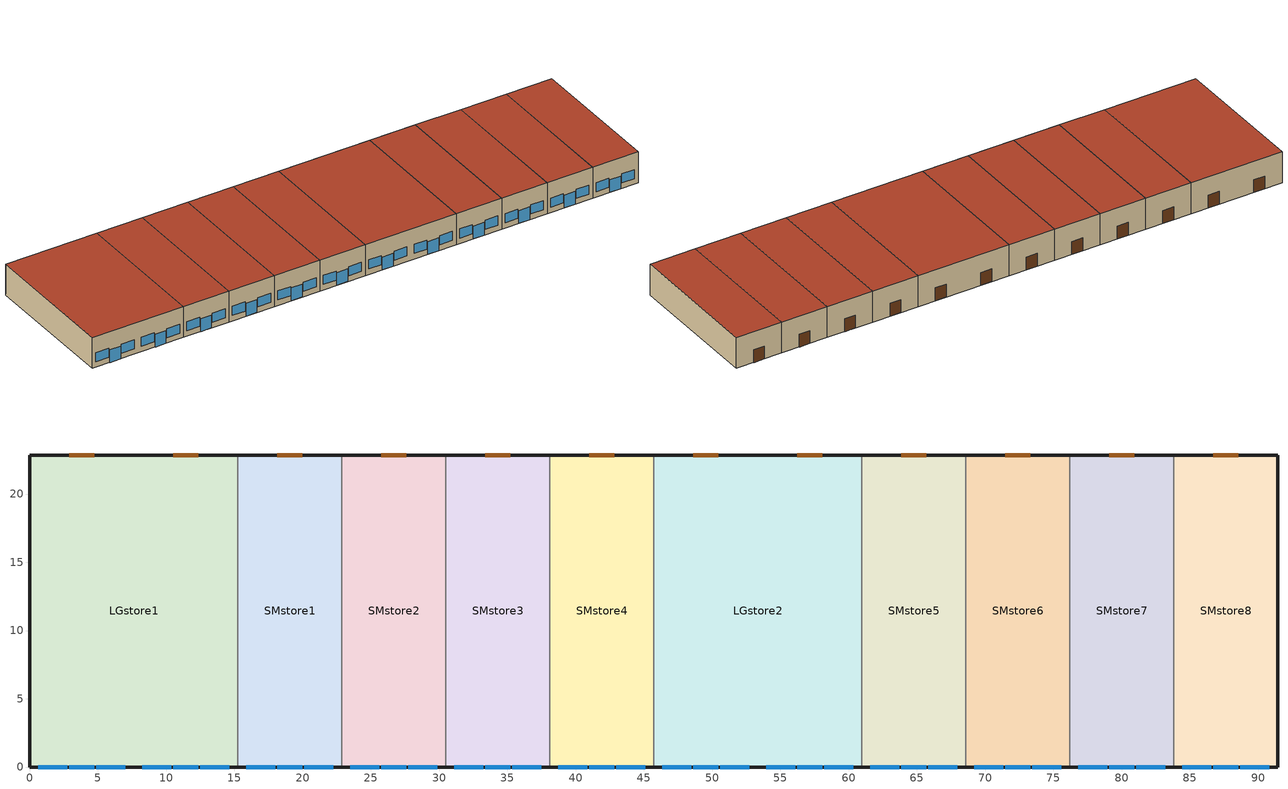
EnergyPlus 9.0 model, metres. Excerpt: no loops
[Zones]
LGstore1
 floor ground (LGstore1_Floor_Ffactor): 0,22.86 15.24,22.86 15.24,0 0,0 z0
 wall outside (nonres_ext_wall): 15.24,22.86 0,22.86 0,0 15.24,0 z0:5.18
 wall to SMstore1 (int_wall): 15.24,0 15.24,22.86 z0:5.18
 window (NonresWindow_U_0.36_SHGC_0.36): 0.61,0 2.74,0 / 4.88,0 7.01,0 / 8.23,0 10.36,0 / 12.5,0 14.63,0 z0.91:2.43; 2.9,0 4.73,0 / 10.52,0 12.35,0 z0:2.13
 door (Swinging Door_con): 4.73,22.86 2.9,22.86 / 12.35,22.86 10.52,22.86 z0:2.13
 roof outside (nonres_roof): 15.24,22.86 0,22.86 0,0 15.24,0 z5.18
SMstore1
 floor ground (SMstore1_Floor_Ffactor): 15.24,22.86 22.86,22.86 22.86,0 15.24,0 z0
 wall outside (nonres_ext_wall): 15.24,0 22.86,0 / 22.86,22.86 15.24,22.86 z0:5.18
 wall to SMstore2 (int_wall): 22.86,0 22.86,22.86 z0:5.18
 window (NonresWindow_U_0.36_SHGC_0.36): 15.85,0 17.98,0 / 20.12,0 22.25,0 z0.91:2.43; 18.14,0 19.97,0 z0:2.13
 door (Swinging Door_con): 19.97,22.86 18.14,22.86 z0:2.13
 roof outside (nonres_roof): 22.86,22.86 15.24,22.86 15.24,0 22.86,0 z5.18
SMstore2
 floor ground (SMstore2_Floor_Ffactor): 22.86,22.86 30.48,22.86 30.48,0 22.86,0 z0
 wall outside (nonres_ext_wall): 22.86,0 30.48,0 / 30.48,22.86 22.86,22.86 z0:5.18
 wall to SMstore3 (int_wall): 30.48,0 30.48,22.86 z0:5.18
 window (NonresWindow_U_0.36_SHGC_0.36): 23.47,0 25.6,0 / 27.74,0 29.87,0 z0.91:2.43; 25.76,0 27.58,0 z0:2.13
 door (Swinging Door_con): 27.58,22.86 25.76,22.86 z0:2.13
 roof outside (nonres_roof): 30.48,22.86 22.86,22.86 22.86,0 30.48,0 z5.18
SMstore3
 floor ground (SMstore3_Floor_Ffactor): 30.48,22.86 38.1,22.86 38.1,0 30.48,0 z0
 wall outside (nonres_ext_wall): 30.48,0 38.1,0 / 38.1,22.86 30.48,22.86 z0:5.18
 wall to SMstore4 (int_wall): 38.1,0 38.1,22.86 z0:5.18
 window (NonresWindow_U_0.36_SHGC_0.36): 31.09,0 33.22,0 / 35.36,0 37.49,0 z0.91:2.43; 33.38,0 35.2,0 z0:2.13
 door (Swinging Door_con): 35.2,22.86 33.38,22.86 z0:2.13
 roof outside (nonres_roof): 38.1,22.86 30.48,22.86 30.48,0 38.1,0 z5.18
SMstore4
 floor ground (SMstore4_Floor_Ffactor): 38.1,22.86 45.72,22.86 45.72,0 38.1,0 z0
 wall outside (nonres_ext_wall): 38.1,0 45.72,0 / 45.72,22.86 38.1,22.86 z0:5.18
 wall to LGstore2 (int_wall): 45.72,0 45.72,22.86 z0:5.18
 window (NonresWindow_U_0.36_SHGC_0.36): 38.71,0 40.84,0 / 42.98,0 45.11,0 z0.91:2.43; 41,0 42.82,0 z0:2.13
 door (Swinging Door_con): 42.82,22.86 41,22.86 z0:2.13
 roof outside (nonres_roof): 45.72,22.86 38.1,22.86 38.1,0 45.72,0 z5.18
LGstore2
 floor ground (LGstore2_Floor_Ffactor): 45.72,22.86 60.96,22.86 60.96,0 45.72,0 z0
 wall outside (nonres_ext_wall): 60.96,22.86 45.72,22.86 / 45.72,0 60.96,0 z0:5.18
 wall to SMstore5 (int_wall): 60.96,0 60.96,22.86 z0:5.18
 window (NonresWindow_U_0.36_SHGC_0.36): 46.33,0 48.46,0 / 50.6,0 52.73,0 / 53.95,0 56.08,0 / 58.22,0 60.35,0 z0.91:2.43; 48.62,0 50.44,0 / 56.24,0 58.06,0 z0:2.13
 door (Swinging Door_con): 50.44,22.86 48.62,22.86 / 58.06,22.86 56.24,22.86 z0:2.13
 roof outside (nonres_roof): 60.96,22.86 45.72,22.86 45.72,0 60.96,0 z5.18
SMstore5
 floor ground (SMstore5_Floor_Ffactor): 60.96,22.86 68.58,22.86 68.58,0 60.96,0 z0
 wall outside (nonres_ext_wall): 60.96,0 68.58,0 / 68.58,22.86 60.96,22.86 z0:5.18
 wall to SMstore6 (int_wall): 68.58,0 68.58,22.86 z0:5.18
 window (NonresWindow_U_0.36_SHGC_0.36): 61.57,0 63.7,0 / 65.84,0 67.97,0 z0.91:2.43; 63.86,0 65.68,0 z0:2.13
 door (Swinging Door_con): 65.68,22.86 63.86,22.86 z0:2.13
 roof outside (nonres_roof): 68.58,22.86 60.96,22.86 60.96,0 68.58,0 z5.18
SMstore6
 floor ground (SMstore6_Floor_Ffactor): 68.58,22.86 76.2,22.86 76.2,0 68.58,0 z0
 wall outside (nonres_ext_wall): 68.58,0 76.2,0 / 76.2,22.86 68.58,22.86 z0:5.18
 wall to SMstore7 (int_wall): 76.2,0 76.2,22.86 z0:5.18
 window (NonresWindow_U_0.36_SHGC_0.36): 69.19,0 71.32,0 / 73.46,0 75.59,0 z0.91:2.43; 71.48,0 73.3,0 z0:2.13
 door (Swinging Door_con): 73.3,22.86 71.48,22.86 z0:2.13
 roof outside (nonres_roof): 76.2,22.86 68.58,22.86 68.58,0 76.2,0 z5.18
SMstore7
 floor ground (SMstore7_Floor_Ffactor): 76.2,22.86 83.82,22.86 83.82,0 76.2,0 z0
 wall outside (nonres_ext_wall): 76.2,0 83.82,0 / 83.82,22.86 76.2,22.86 z0:5.18
 wall to SMstore8 (int_wall): 83.82,0 83.82,22.86 z0:5.18
 window (NonresWindow_U_0.36_SHGC_0.36): 76.81,0 78.94,0 / 81.08,0 83.21,0 z0.91:2.43; 79.1,0 80.92,0 z0:2.13
 door (Swinging Door_con): 80.92,22.86 79.1,22.86 z0:2.13
 roof outside (nonres_roof): 83.82,22.86 76.2,22.86 76.2,0 83.82,0 z5.18
SMstore8
 floor ground (SMstore8_Floor_Ffactor): 83.82,22.86 91.44,22.86 91.44,0 83.82,0 z0
 wall outside (nonres_ext_wall): 83.82,0 91.44,0 91.44,22.86 83.82,22.86 z0:5.18
 window (NonresWindow_U_0.36_SHGC_0.36): 84.43,0 86.56,0 / 88.7,0 90.83,0 z0.91:2.43; 86.72,0 88.54,0 z0:2.13
 door (Swinging Door_con): 88.54,22.86 86.72,22.86 z0:2.13
 roof outside (nonres_roof): 91.44,22.86 83.82,22.86 83.82,0 91.44,0 z5.18
[Building]
RetailStripmall: North Axis {deg}=0; Terrain=City; Loads Convergence Tolerance Value=0.04; Temperature Convergence Tolerance Value {deltaC}=0.2; Solar Distribution=FullInteriorAndExterior; Maximum Number of Warmup Days=25; Minimum Number of Warmup Days=6
[Site:Location]
Site:Location=New.York-John.F.Kennedy.Intl.AP_NY_USA WMO=744860; Latitude {N+ S-}=40.66; Longitude {W- E+}=-73.8; Time Zone Relative to GMT {GMT+/-}=-5; Elevation {m}=7
[SizingPeriod:DesignDay] Day of Month=21; Dry-Bulb Temperature Range Modifier Type=DefaultMultipliers; Humidity Condition Type=Wetbulb; Barometric Pressure {Pa}=101241; Rain {Yes/No}=No; Snow on ground {Yes/No}=No; Daylight Savings Time Indicator=No
Name | Month | Day Type | Maximum Dry-Bulb Temperature {C} | Daily Dry-Bulb Temperature Range {C} | Wetbulb at Maximum Dry-Bulb {C} | Wind Speed {m/s} design conditions vs. traditional 6.71 m/s (15 mph) | Wind Direction {Degrees; N=0, S=180} | Solar Model Indicator | Clearness {0.0 to 1.1} | Wind Speed {m/s} design conditions vs. traditional 3.35 m/s (7mph) | ASHRAE Clear Sky Optical Depth for Beam Irradiance (taub) | ASHRAE Clear Sky Optical Depth for Diffuse Irradiance (taud)
New.York-John.F.Kennedy.Intl.AP_NY_USA Ann Htg 99.6% Condns DB | 1 | WinterDesignDay | -10.7 | 0 | -10.7 | 7.5 | 320 | ASHRAEClearSky | 0
New.York-John.F.Kennedy.Intl.AP_NY_USA Ann Clg .4% Condns DB=>MWB | 7 | SummerDesignDay | 32.1 | 7.4 | 23.1 |  | 230 | ASHRAETau |  | 5.6 | 0.541 | 1.8
[Site:WaterMainsTemperature]
Calculation Method=Correlation; Annual average outdoor air temperature {C}=12.4667; Maximum difference in monthly average outdoor air temperatures {C}=25.2
[Site:GroundTemperature:FCfactorMethod]
January Ground Temperature {C}=14; February Ground Temperature {C}=7.3; March Ground Temperature {C}=3.3; April Ground Temperature {C}=1.2; May Ground Temperature {C}=-0.2; June Ground Temperature {C}=5.6; July Ground Temperature {C}=10.9; August Ground Temperature {C}=16.1; September Ground Temperature {C}=21.7; October Ground Temperature {C}=25; November Ground Temperature {C}=24.8; December Ground Temperature {C}=19.9
[Material:NoMass]
Opaque Door panel_con: MediumRough, 0.475964, 0.9, 0.7, 0.7
Nonres_Roof_Insulation: MediumSmooth, 5.30668, 0.9, 0.7, 0.7
Nonres_Exterior_Wall_Insulation: MediumSmooth, 2.368, 0.9, 0.7, 0.7
[Construction]
Swinging Door_con: Opaque Door panel_con
InteriorFurnishings: Std Wood 6inch
int_wall: G01 13mm gypsum board, G01 13mm gypsum board
nonres_roof: F13 Built-up roofing, Nonres_Roof_Insulation, F08 Metal surface
nonres_ext_wall: F07 25mm stucco, G01 16mm gypsum board, Nonres_Exterior_Wall_Insulation, G01 16mm gypsum board
NonresWindow_U_0.36_SHGC_0.36: Nonres Window Glazing Layer
[Material]
Name | Roughness | Thickness {m} | Conductivity {W/m-K} | Density {kg/m3} | Specific Heat {J/kg-K} | Thermal Absorptance | Solar Absorptance | Visible Absorptance | Absorptance:Thermal | Absorptance:Solar | Absorptance:Visible
Std Wood 6inch | MediumSmooth | 0.15 | 0.12 | 540 | 1210 | 0.9 | 0.7 | 0.7
F07 25mm stucco | Smooth | 0.0254 | 0.72 | 1856 | 840 | 0.9 | 0.7 | 0.7
F08 Metal surface | Smooth | 0.0008 | 45.28 | 7824 | 500
F13 Built-up roofing | Rough | 0.0095 | 0.16 | 1120 | 1460 |  |  |  | 0.9 | 0.77
G01 13mm gypsum board | Smooth | 0.0127 | 0.16 | 800 | 1090 |  |  |  | 0.9 | 0.7 | 0.5
G01 16mm gypsum board | MediumSmooth | 0.0159 | 0.16 | 800 | 1090
[WindowMaterial:SimpleGlazingSystem]
Nonres Window Glazing Layer: U-Factor {W/m2-K}=2.04417; Solar Heat Gain Coefficient=0.36; Visible Transmittance=0.396
[Construction:FfactorGroundFloor] F-Factor=0.90012
Name | Area | PerimeterExposed
LGstore1_Floor_Ffactor | 348.3864 | 53.34
SMstore1_Floor_Ffactor; SMstore2_Floor_Ffactor; SMstore3_Floor_Ffactor; SMstore4_Floor_Ffactor; SMstore5_Floor_Ffactor; SMstore6_Floor_Ffactor; SMstore7_Floor_Ffactor | 174.193 | 15.24
LGstore2_Floor_Ffactor | 348.386 | 30.48
SMstore8_Floor_Ffactor | 174.193 | 38.1
[Zone] Type=1; Multiplier=1; Ceiling Height {m}=-9999; Floor Area {m2}=autocalculate; Part of Total Floor Area=Yes
Name | Volume {m3}
LGstore1; LGstore2 | 1805.2
SMstore1; SMstore2; SMstore3; SMstore4; SMstore5; SMstore6; SMstore7; SMstore8 | 902.6
[InternalMass] Construction=InteriorFurnishings
Name | Zone | Surface Area {m2}
LGstore1_InternalMass_1 | LGstore1 | 696.7728
SMstore1_InternalMass_1 | SMstore1 | 348.3864
SMstore2_InternalMass_1 | SMstore2 | 348.3864
SMstore3_InternalMass_1 | SMstore3 | 348.3864
SMstore4_InternalMass_1 | SMstore4 | 348.3864
LGstore2_InternalMass_1 | LGstore2 | 696.7728
SMstore5_InternalMass_1 | SMstore5 | 348.3864
SMstore6_InternalMass_1 | SMstore6 | 348.3864
SMstore7_InternalMass_1 | SMstore7 | 348.3864
SMstore8_InternalMass_1 | SMstore8 | 348.3864
[ZoneInfiltration:DesignFlowRate] Temperature Term Coefficient=0; Velocity Squared Term Coefficient=0
Name | Zone or ZoneList | Schedule | Design Flow Rate Calculation Method | Flow per Exterior Surface Area {m3/s-m2} | Constant Term Coefficient | Velocity Term Coefficient | Design Flow Rate {m3/s}
LGstore1_Infiltration | LGstore1 | Type1_Infil_SCH | Flow/ExteriorArea | 0.000251651 | 0 | 0.224
LGstore1_Door_Infiltration | LGstore1 | INFIL_Door_Opening_SCH | Flow/Zone |  | 1 | 0 | 0.241165
SMstore1_Infiltration | SMstore1 | Type1_Infil_SCH | Flow/ExteriorArea | 0.000177459 | 0 | 0.224
SMstore1_Door_Infiltration | SMstore1 | INFIL_Door_Opening_SCH | Flow/Zone |  | 1 | 0 | 0.134505
SMstore2_Infiltration | SMstore2 | Type2_Infil_SCH | Flow/ExteriorArea | 0.000177459 | 0 | 0.224
SMstore2_Door_Infiltration | SMstore2 | INFIL_Door_Opening_SCH | Flow/Zone |  | 1 | 0 | 0.134505
SMstore3_Infiltration | SMstore3 | Type2_Infil_SCH | Flow/ExteriorArea | 0.000177459 | 0 | 0.224
SMstore3_Door_Infiltration | SMstore3 | INFIL_Door_Opening_SCH | Flow/Zone |  | 1 | 0 | 0.134505
SMstore4_Infiltration | SMstore4 | Type2_Infil_SCH | Flow/ExteriorArea | 0.000177459 | 0 | 0.224
SMstore4_Door_Infiltration | SMstore4 | INFIL_Door_Opening_SCH | Flow/Zone |  | 1 | 0 | 0.134505
LGstore2_Infiltration | LGstore2 | Type3_Infil_SCH | Flow/ExteriorArea | 0.000177459 | 0 | 0.224
LGstore2_Door_Infiltration | LGstore2 | INFIL_Door_Opening_SCH | Flow/Zone |  | 1 | 0 | 0.241165
SMstore5_Infiltration | SMstore5 | Type3_Infil_SCH | Flow/ExteriorArea | 0.000177459 | 0 | 0.224
SMstore5_Door_Infiltration | SMstore5 | INFIL_Door_Opening_SCH | Flow/Zone |  | 1 | 0 | 0.134505
SMstore6_Infiltration | SMstore6 | Type3_Infil_SCH | Flow/ExteriorArea | 0.000177459 | 0 | 0.224
SMstore6_Door_Infiltration | SMstore6 | INFIL_Door_Opening_SCH | Flow/Zone |  | 1 | 0 | 0.134505
SMstore7_Infiltration | SMstore7 | Type3_Infil_SCH | Flow/ExteriorArea | 0.000177459 | 0 | 0.224
SMstore7_Door_Infiltration | SMstore7 | INFIL_Door_Opening_SCH | Flow/Zone |  | 1 | 0 | 0.134505
SMstore8_Infiltration | SMstore8 | Type3_Infil_SCH | Flow/ExteriorArea | 0.000302232 | 0 | 0.224
SMstore8_Door_Infiltration | SMstore8 | INFIL_Door_Opening_SCH | Flow/Zone |  | 1 | 0 | 0.134505
[People] Number of People Calculation Method=People; Fraction Radiant=0.3; Sensible Heat Fraction=AUTOCALCULATE; Activity Level Schedule=ACTIVITY_SCH; Enable ASHRAE 55 Comfort Warnings=No; Mean Radiant Temperature Calculation Type=ZoneAveraged; Work Efficiency Schedule=WORK_EFF_SCH; Clothing Insulation Calculation Method=ClothingInsulationSchedule; Clothing Insulation Schedule=CLOTHING_SCH; Air Velocity Schedule=AIR_VELO_SCH; Thermal Comfort Model 1 Type=FANGER
Name | Zone or ZoneList | Number of People Schedule | Number of People
LGstore1 | LGstore1 | Type1_OCC_SCH | 29.9961
SMstore1 | SMstore1 | Type1_OCC_SCH | 14.998
SMstore2 | SMstore2 | Type2_OCC_SCH | 14.998
SMstore3 | SMstore3 | Type2_OCC_SCH | 14.998
SMstore4 | SMstore4 | Type2_OCC_SCH | 14.998
LGstore2 | LGstore2 | Type3_OCC_SCH | 29.9961
SMstore5 | SMstore5 | Type3_OCC_SCH | 14.998
SMstore6 | SMstore6 | Type3_OCC_SCH | 14.998
SMstore7 | SMstore7 | Type3_OCC_SCH | 14.998
SMstore8 | SMstore8 | Type3_OCC_SCH | 14.998
[Lights] Design Level Calculation Method=Watts/Area; Return Air Fraction=0; Fraction Radiant=0.7; Fraction Visible=0.2; Fraction Replaceable=1; Return Air Fraction Calculated from Plenum Temperature=No
Name | Zone or ZoneList | Schedule | Watts per Zone Floor Area {W/m2}
LGstore1_Lights | LGstore1 | Type1_LIGHT_SCH | 9.58419
LGstore1_Lights_allowance | LGstore1 | Type1_LIGHT_SCH | 5.69411
SMstore1_Lights | SMstore1 | Type1_LIGHT_SCH | 9.58419
SMstore1_Lights_allowance | SMstore1 | Type1_LIGHT_SCH | 8.56807
SMstore2_Lights | SMstore2 | Type2_LIGHT_SCH | 9.58419
SMstore2_Lights_allowance | SMstore2 | Type2_LIGHT_SCH | 6.95349
SMstore3_Lights | SMstore3 | Type2_LIGHT_SCH | 9.58419
SMstore3_Lights_allowance | SMstore3 | Type2_LIGHT_SCH | 6.95349
SMstore4_Lights | SMstore4 | Type2_LIGHT_SCH | 9.58419
SMstore4_Lights_allowance | SMstore4 | Type2_LIGHT_SCH | 6.95349
LGstore2_Lights | LGstore2 | Type3_LIGHT_SCH | 9.58419
LGstore2_Lights_allowance | LGstore2 | Type3_LIGHT_SCH
SMstore5_Lights | SMstore5 | Type3_LIGHT_SCH | 9.58419
SMstore5_Lights_allowance | SMstore5 | Type3_LIGHT_SCH | 0
SMstore6_Lights | SMstore6 | Type3_LIGHT_SCH | 9.58419
SMstore6_Lights_allowance | SMstore6 | Type3_LIGHT_SCH | 0
SMstore7_Lights | SMstore7 | Type3_LIGHT_SCH | 9.58419
SMstore7_Lights_allowance | SMstore7 | Type3_LIGHT_SCH | 0
SMstore8_Lights | SMstore8 | Type3_LIGHT_SCH | 9.58419
SMstore8_Lights_allowance | SMstore8 | Type3_LIGHT_SCH | 0
[ElectricEquipment] Design Level Calculation Method=EquipmentLevel; Fraction Latent=0; Fraction Radiant=0.5; Fraction Lost=0
Name | Zone or ZoneList | Schedule | Design Level {W}
LGstore1_MiscPlug_Equip | LGstore1 | TYPE1_EQUIP_SCH | 1498.06
SMstore1_MiscPlug_Equip | SMstore1 | TYPE1_EQUIP_SCH | 749.0308
SMstore2_MiscPlug_Equip | SMstore2 | TYPE2_EQUIP_SCH | 749.0308
SMstore3_MiscPlug_Equip | SMstore3 | TYPE2_EQUIP_SCH | 749.0308
SMstore4_MiscPlug_Equip | SMstore4 | TYPE2_EQUIP_SCH | 749.0308
LGstore2_MiscPlug_Equip | LGstore2 | TYPE3_EQUIP_SCH | 1498.06
SMstore5_MiscPlug_Equip | SMstore5 | TYPE3_EQUIP_SCH | 749.0308
SMstore6_MiscPlug_Equip | SMstore6 | TYPE3_EQUIP_SCH | 749.0308
SMstore7_MiscPlug_Equip | SMstore7 | TYPE3_EQUIP_SCH | 749.0308
SMstore8_MiscPlug_Equip | SMstore8 | TYPE3_EQUIP_SCH | 749.0308
[AvailabilityManager:NightCycle] Applicability Schedule=Always_On; Control Type=CycleOnAny; Thermostat Tolerance {deltaC}=1; Cycling Run Time Control Type=FixedRunTime; Cycling Run Time {s}=1800
Name | Fan Schedule
PSZ-AC_1:1 Availability Manager; PSZ-AC_2:2 Availability Manager | Type1_FAN_SCH
PSZ-AC_3:3 Availability Manager; PSZ-AC_4:4 Availability Manager; PSZ-AC_5:5 Availability Manager | Type2_FAN_SCH
PSZ-AC_6:6 Availability Manager; PSZ-AC_7:7 Availability Manager; PSZ-AC_8:8 Availability Manager; PSZ-AC_9:9 Availability Manager; PSZ-AC_10:10 Availability Manager | Type3_FAN_SCH
[Exterior:Lights] Control Option=AstronomicalClock
Name | Schedule | Design Level {W}
Exterior_Lights_a | Exterior_lighting_schedule_a | 418.4
Exterior_Lights_b | Exterior_lighting_schedule_b_2016 | 2520.3
Exterior_Lights_c | Exterior_lighting_schedule_c_2016 | 2520.3
[EnergyManagementSystem:Sensor]
OAT_F: Output:Variable or Output:Meter=Site Outdoor Air Drybulb Temperature
[EnergyManagementSystem:Actuator] Actuated Component Type=Lights; Actuated Component Control Type=Electric Power Level
Name | Actuated Component Unique
LGSTORE1_Light_Actuator | LGSTORE1_lights
LGSTORE1_Light_ALLOWANCE_Actuator | LGSTORE1_lights_ALLOWANCE
SMSTORE1_Light_Actuator | SMSTORE1_lights
SMSTORE1_Light_ALLOWANCE_Actuator | SMSTORE1_lights_ALLOWANCE
SMSTORE2_Light_Actuator | SMSTORE2_lights
SMSTORE2_Light_ALLOWANCE_Actuator | SMSTORE2_lights_ALLOWANCE
SMSTORE3_Light_Actuator | SMSTORE3_lights
SMSTORE3_Light_ALLOWANCE_Actuator | SMSTORE3_lights_ALLOWANCE
SMSTORE4_Light_Actuator | SMSTORE4_lights
SMSTORE4_Light_ALLOWANCE_Actuator | SMSTORE4_lights_ALLOWANCE
SMSTORE5_Light_Actuator | SMSTORE5_lights
SMSTORE5_Light_ALLOWANCE_Actuator | SMSTORE5_lights_ALLOWANCE
SMSTORE6_Light_Actuator | SMSTORE6_lights
SMSTORE6_Light_ALLOWANCE_Actuator | SMSTORE6_lights_ALLOWANCE
SMSTORE7_Light_Actuator | SMSTORE7_lights
SMSTORE7_Light_ALLOWANCE_Actuator | SMSTORE7_lights_ALLOWANCE
SMSTORE8_Light_Actuator | SMSTORE8_lights
SMSTORE8_Light_ALLOWANCE_Actuator | SMSTORE8_lights_ALLOWANCE
LGSTORE2_Light_Actuator | LGSTORE2_lights
LGSTORE2_Light_ALLOWANCE_Actuator | LGSTORE2_lights_ALLOWANCE
[EnergyManagementSystem:Program]
SET_LGSTORE1_Light_EMS_Program: SET LGSTORE1_LSr_IP=0.093*LGSTORE1_LSr/LGSTORE1_Area; IF (LGSTORE1_Occ_Sensor <= 0) && (LGSTORE1_LSr_IP >= 0.02); SET LGSTORE1_Light_Actuator = 0.02*LGSTORE1_Area/0.09290304; SET LGSTORE1_Light_ALLOWANCE_Actuator = 0; ELSE; SET LGSTORE1_Light_Actuator = NULL; SET LGSTORE1_Light_ALLOWANCE_Actuator = NULL; ENDIF
SET_SMSTORE1_Light_EMS_Program: SET SMSTORE1_LSr_IP=0.093*SMSTORE1_LSr/SMSTORE1_Area; IF (SMSTORE1_Occ_Sensor <= 0) && (SMSTORE1_LSr_IP >= 0.02); SET SMSTORE1_Light_Actuator = 0.02*SMSTORE1_Area/0.09290304; SET SMSTORE1_Light_ALLOWANCE_Actuator = 0; ELSE; SET SMSTORE1_Light_Actuator = NULL; SET SMSTORE1_Light_ALLOWANCE_Actuator = NULL; ENDIF
SET_SMSTORE2_Light_EMS_Program: SET SMSTORE2_LSr_IP=0.093*SMSTORE2_LSr/SMSTORE2_Area; IF (SMSTORE2_Occ_Sensor <= 0) && (SMSTORE2_LSr_IP >= 0.02); SET SMSTORE2_Light_Actuator = 0.02*SMSTORE2_Area/0.09290304; SET SMSTORE2_Light_ALLOWANCE_Actuator = 0; ELSE; SET SMSTORE2_Light_Actuator = NULL; SET SMSTORE2_Light_ALLOWANCE_Actuator = NULL; ENDIF
SET_SMSTORE3_Light_EMS_Program: SET SMSTORE3_LSr_IP=0.093*SMSTORE3_LSr/SMSTORE3_Area; IF (SMSTORE3_Occ_Sensor <= 0) && (SMSTORE3_LSr_IP >= 0.02); SET SMSTORE3_Light_Actuator = 0.02*SMSTORE3_Area/0.09290304; SET SMSTORE3_Light_ALLOWANCE_Actuator = 0; ELSE; SET SMSTORE3_Light_Actuator = NULL; SET SMSTORE3_Light_ALLOWANCE_Actuator = NULL; ENDIF
SET_SMSTORE4_Light_EMS_Program: SET SMSTORE4_LSr_IP=0.093*SMSTORE4_LSr/SMSTORE4_Area; IF (SMSTORE4_Occ_Sensor <= 0) && (SMSTORE4_LSr_IP >= 0.02); SET SMSTORE4_Light_Actuator = 0.02*SMSTORE4_Area/0.09290304; SET SMSTORE4_Light_ALLOWANCE_Actuator = 0; ELSE; SET SMSTORE4_Light_Actuator = NULL; SET SMSTORE4_Light_ALLOWANCE_Actuator = NULL; ENDIF
SET_SMSTORE5_Light_EMS_Program: SET SMSTORE5_LSr_IP=0.093*SMSTORE5_LSr/SMSTORE5_Area; IF (SMSTORE5_Occ_Sensor <= 0) && (SMSTORE5_LSr_IP >= 0.02); SET SMSTORE5_Light_Actuator = 0.02*SMSTORE5_Area/0.09290304; SET SMSTORE5_Light_ALLOWANCE_Actuator = 0; ELSE; SET SMSTORE5_Light_Actuator = NULL; SET SMSTORE5_Light_ALLOWANCE_Actuator = NULL; ENDIF
SET_SMSTORE6_Light_EMS_Program: SET SMSTORE6_LSr_IP=0.093*SMSTORE6_LSr/SMSTORE6_Area; IF (SMSTORE6_Occ_Sensor <= 0) && (SMSTORE6_LSr_IP >= 0.02); SET SMSTORE6_Light_Actuator = 0.02*SMSTORE6_Area/0.09290304; SET SMSTORE6_Light_ALLOWANCE_Actuator = 0; ELSE; SET SMSTORE6_Light_Actuator = NULL; SET SMSTORE6_Light_ALLOWANCE_Actuator = NULL; ENDIF
SET_SMSTORE7_Light_EMS_Program: SET SMSTORE7_LSr_IP=0.093*SMSTORE7_LSr/SMSTORE7_Area; IF (SMSTORE7_Occ_Sensor <= 0) && (SMSTORE7_LSr_IP >= 0.02); SET SMSTORE7_Light_Actuator = 0.02*SMSTORE7_Area/0.09290304; SET SMSTORE7_Light_ALLOWANCE_Actuator = 0; ELSE; SET SMSTORE7_Light_Actuator = NULL; SET SMSTORE7_Light_ALLOWANCE_Actuator = NULL; ENDIF
SET_SMSTORE8_Light_EMS_Program: SET SMSTORE8_LSr_IP=0.093*SMSTORE8_LSr/SMSTORE8_Area; IF (SMSTORE8_Occ_Sensor <= 0) && (SMSTORE8_LSr_IP >= 0.02); SET SMSTORE8_Light_Actuator = 0.02*SMSTORE8_Area/0.09290304; SET SMSTORE8_Light_ALLOWANCE_Actuator = 0; ELSE; SET SMSTORE8_Light_Actuator = NULL; SET SMSTORE8_Light_ALLOWANCE_Actuator = NULL; ENDIF
SET_LGSTORE2_Light_EMS_Program: SET LGSTORE2_LSr_IP=0.093*LGSTORE2_LSr/LGSTORE2_Area; IF (LGSTORE2_Occ_Sensor <= 0) && (LGSTORE2_LSr_IP >= 0.02); SET LGSTORE2_Light_Actuator = 0.02*LGSTORE2_Area/0.09290304; SET LGSTORE2_Light_ALLOWANCE_Actuator = 0; ELSE; SET LGSTORE2_Light_Actuator = NULL; SET LGSTORE2_Light_ALLOWANCE_Actuator = NULL; ENDIF
[EnergyManagementSystem:ProgramCallingManager]
SET_LGSTORE1_Light_EMS_Program_Prog_Manager: BeginTimestepBeforePredictor; SET_LGSTORE1_Light_EMS_Program
SET_SMSTORE1_Light_EMS_Program_Prog_Manager: BeginTimestepBeforePredictor; SET_SMSTORE1_Light_EMS_Program
SET_SMSTORE2_Light_EMS_Program_Prog_Manager: BeginTimestepBeforePredictor; SET_SMSTORE2_Light_EMS_Program
SET_SMSTORE3_Light_EMS_Program_Prog_Manager: BeginTimestepBeforePredictor; SET_SMSTORE3_Light_EMS_Program
SET_SMSTORE4_Light_EMS_Program_Prog_Manager: BeginTimestepBeforePredictor; SET_SMSTORE4_Light_EMS_Program
SET_SMSTORE5_Light_EMS_Program_Prog_Manager: BeginTimestepBeforePredictor; SET_SMSTORE5_Light_EMS_Program
SET_SMSTORE6_Light_EMS_Program_Prog_Manager: BeginTimestepBeforePredictor; SET_SMSTORE6_Light_EMS_Program
SET_SMSTORE7_Light_EMS_Program_Prog_Manager: BeginTimestepBeforePredictor; SET_SMSTORE7_Light_EMS_Program
SET_SMSTORE8_Light_EMS_Program_Prog_Manager: BeginTimestepBeforePredictor; SET_SMSTORE8_Light_EMS_Program
SET_LGSTORE2_Light_EMS_Program_Prog_Manager: BeginTimestepBeforePredictor; SET_LGSTORE2_Light_EMS_Program
[Schedule:Compact]
Type1_OCC_SCH: Through: 12/31, For: Monday Tuesday Wednesday Thursday, Until: 08:00, 0, Until: 10:00, 0.05, Until: 12:00, 0.1, Until: 13:00, 0.2, Until: 15:00, 0.4, Until: 17:00, 0.25, Until: 20:00, 0.5, Until: 23:00, 0.3, Until: 24:00, 0.05, For: SummerDesignDay, Until: 24:00, 1, For: Friday Saturday, Until: 01:00, 0.05, Until: 09:00, 0, Until: 10:00, 0.05, Until: 12:00, 0.1, Until: 13:00, 0.2, Until: 14:00, 0.6, Until: 15:00, 0.4, Until: 17:00, 0.25, Until: 20:00, 0.5, Until: 23:00, 0.3, Until: 24:00, 0.2, For: WinterDesignDay, Until: 24:00, 0, For: Sunday Holidays AllOtherDays, Until: 08:00, 0, Until: 10:00, 0.05, Until: 11:00, 0.1, Until: 12:00, 0.2, Until: 13:00, 0.4, Until: 14:00, 0.6, Until: 16:00, 0.4, Until: 17:00, 0.3, Until: 19:00, 0.6, Until: 21:00, 0.4, Until: 22:00, 0.3, Until: 23:00, 0.2, Until: 24:00, 0.05
Type2_OCC_SCH: Through: 12/31, For: Weekdays, Until: 08:00, 0, Until: 09:00, 0.05, Until: 12:00, 0.1, Until: 13:00, 0.2, Until: 14:00, 0.4, Until: 15:00, 0.3, Until: 17:00, 0.2, Until: 19:00, 0.5, Until: 20:00, 0.2, Until: 21:00, 0.05, Until: 24:00, 0, For: SummerDesignDay, Until: 24:00, 1, For: Saturday, Until: 08:00, 0, Until: 09:00, 0.05, Until: 11:00, 0.1, Until: 12:00, 0.2, Until: 13:00, 0.4, Until: 14:00, 0.6, Until: 15:00, 0.4, Until: 18:00, 0.3, Until: 19:00, 0.05, Until: 24:00, 0, For: WinterDesignDay, Until: 24:00, 0, For: Sunday Holidays AllOtherDays, Until: 09:00, 0, Until: 10:00, 0.05, Until: 11:00, 0.1, Until: 12:00, 0.2, Until: 14:00, 0.4, Until: 15:00, 0.3, Until: 16:00, 0.2, Until: 17:00, 0.1, Until: 18:00, 0.05, Until: 24:00, 0
Type3_OCC_SCH: Through: 12/31, For: Weekdays, Until: 09:00, 0, Until: 10:00, 0.11, Until: 11:00, 0.11, Until: 12:00, 0.43, Until: 13:00, 0.46, Until: 14:00, 0.71, Until: 15:00, 0.5, Until: 16:00, 0.69, Until: 17:00, 0.54, Until: 18:00, 0.71, Until: 19:00, 0.34, Until: 20:00, 0.26, Until: 21:00, 0.11, Until: 24:00, 0, For: SummerDesignDay, Until: 24:00, 1, For: Saturday, Until: 09:00, 0, Until: 10:00, 0.11, Until: 11:00, 0.11, Until: 12:00, 0.58, Until: 13:00, 0.71, Until: 14:00, 0.74, Until: 15:00, 0.77, Until: 16:00, 0.8, Until: 17:00, 0.74, Until: 18:00, 0.54, Until: 19:00, 0.11, Until: 24:00, 0, For: WinterDesignDay, Until: 24:00, 0, For: Sunday Holidays AllOtherDays, Until: 10:00, 0, Until: 11:00, 0.11, Until: 12:00, 0.11, Until: 13:00, 0.43, Until: 14:00, 0.46, Until: 15:00, 0.5, Until: 16:00, 0.69, Until: 17:00, 0.34, Until: 18:00, 0.11, Until: 21:00, 0, Until: 23:00, 0, Until: 24:00, 0
Type1_LIGHT_SCH: Through: 12/31, For: Monday Tuesday Wednesday Thursday, Until: 8:00, 0.05, Until: 9:00, 0.04991, Until: 10:00, 0.4991, Until: 23:00, 0.94829, Until: 24:00, 0.4991, For: Friday Saturday, Until: 1:00, 0.4991, Until: 9:00, 0.05, Until: 10:00, 0.4991, Until: 24:00, 0.94829, For: SummerDesignDay, Until: 24:00, 1, For: WinterDesignDay, Until: 24:00, 0, For: Sunday Holidays AllOtherDays, Until: 8:00, 0.05, Until: 9:00, 0.04991, Until: 10:00, 0.4991, Until: 23:00, 0.94829, Until: 24:00, 0.4991
Type2_LIGHT_SCH: Through: 12/31, For: Weekdays, Until: 8:00, 0.05, Until: 9:00, 0.5, Until: 20:00, 0.95, Until: 21:00, 0.5, Until: 24:00, 0.05, For: Saturday, Until: 8:00, 0.05, Until: 9:00, 0.5, Until: 18:00, 0.95, Until: 19:00, 0.5, Until: 24:00, 0.05, For: SummerDesignDay, Until: 24:00, 1, For: WinterDesignDay, Until: 24:00, 0, For: Sunday Holidays AllOtherDays, Until: 9:00, 0.05, Until: 10:00, 0.5, Until: 17:00, 0.95, Until: 18:00, 0.5, Until: 24:00, 0.05
Type3_LIGHT_SCH: Through: 12/31, For: Weekdays, Until: 9:00, 0.05, Until: 10:00, 0.5, Until: 20:00, 0.95, Until: 21:00, 0.5, Until: 24:00, 0.05, For: Saturday, Until: 9:00, 0.05, Until: 10:00, 0.5, Until: 18:00, 0.95, Until: 19:00, 0.5, Until: 24:00, 0.05, For: SummerDesignDay, Until: 24:00, 1, For: WinterDesignDay, Until: 24:00, 0, For: Sunday Holidays AllOtherDays, Until: 10:00, 0.05, Until: 11:00, 0.5, Until: 17:00, 0.95, Until: 18:00, 0.5, Until: 24:00, 0.05
Type1_EQUIP_SCH: Through: 12/31, For: Monday Tuesday Wednesday Thursday, Until: 08:00, 0.0491562, Until: 09:00, 0.0498144, Until: 10:00, 0.498144, Until: 23:00, 0.896659, Until: 24:00, 0.498144, For: Friday Saturday, Until: 01:00, 0.498144, Until: 08:00, 0.0491562, Until: 09:00, 0.0491562, Until: 10:00, 0.498144, Until: 12:00, 0.896659, Until: 18:00, 0.896659, Until: 19:00, 0.896659, Until: 21:00, 0.896659, Until: 22:00, 0.896659, Until: 24:00, 0.896659, For: SummerDesignDay, Until: 24:00, 1, For: WinterDesignDay, Until: 24:00, 0, For: Sunday Holidays AllOtherDays, Until: 08:00, 0.0491562, Until: 09:00, 0.0498144, Until: 10:00, 0.498144, Until: 23:00, 0.896659, Until: 24:00, 0.498144
Type2_EQUIP_SCH: Through: 12/31, For: Weekdays, Until: 07:00, 0.0491562, Until: 08:00, 0.0491562, Until: 09:00, 0.498144, Until: 20:00, 0.896659, Until: 21:00, 0.498144, Until: 24:00, 0.0491562, For: Saturday, Until: 07:00, 0.0491562, Until: 08:00, 0.0491562, Until: 09:00, 0.498144, Until: 12:00, 0.896659, Until: 18:00, 0.896659, Until: 19:00, 0.498144, Until: 24:00, 0.0491562, For: SummerDesignDay, Until: 24:00, 1, For: WinterDesignDay, Until: 24:00, 0, For: Sunday Holidays AllOtherDays, Until: 08:00, 0.0491562, Until: 09:00, 0.0498144, Until: 10:00, 0.498144, Until: 17:00, 0.896659, Until: 18:00, 0.498144, Until: 24:00, 0.0491562
Type3_EQUIP_SCH: Through: 12/31, For: Weekdays, Until: 08:00, 0.0491562, Until: 09:00, 0.0491562, Until: 10:00, 0.498144, Until: 20:00, 0.896659, Until: 21:00, 0.498144, Until: 24:00, 0.0491562, For: Saturday, Until: 08:00, 0.0491562, Until: 09:00, 0.0491562, Until: 10:00, 0.498144, Until: 12:00, 0.896659, Until: 18:00, 0.896659, Until: 19:00, 0.498144, Until: 21:00, 0.0491562, Until: 22:00, 0.0491562, Until: 24:00, 0.0491562, For: SummerDesignDay, Until: 24:00, 1, For: WinterDesignDay, Until: 24:00, 0, For: Sunday Holidays AllOtherDays, Until: 09:00, 0.0491562, Until: 10:00, 0.0491562, Until: 11:00, 0.498144, Until: 17:00, 0.896659, Until: 18:00, 0.498144, Until: 24:00, 0.0491562
Type1_Infil_SCH: Through: 12/31, For: Monday Tuesday Wednesday Thursday SummerDesignDay, Until: 08:00, 1, Until: 24:00, 0.25, For: Friday Saturday, Until: 01:00, 0.25, Until: 08:00, 1, Until: 24:00, 0.25, For: WinterDesignDay, Until: 01:00, 0.25, Until: 08:00, 1, Until: 24:00, 0.25, For: Sunday Holidays AllOtherDays, Until: 08:00, 1, Until: 24:00, 0.25
Type2_Infil_SCH: Through: 12/31, For: Weekdays SummerDesignDay, Until: 07:00, 1, Until: 21:00, 0.25, Until: 24:00, 1, For: Saturday, Until: 07:00, 1, Until: 19:00, 0.25, Until: 24:00, 1, For: WinterDesignDay, Until: 07:00, 1, Until: 19:00, 0.25, Until: 24:00, 1, For: Sunday Holidays AllOtherDays, Until: 08:00, 1, Until: 18:00, 0.25, Until: 24:00, 1
Type3_Infil_SCH: Through: 12/31, For: Weekdays SummerDesignDay, Until: 08:00, 1, Until: 21:00, 0.25, Until: 24:00, 1, For: Saturday, Until: 08:00, 1, Until: 19:00, 0.25, Until: 24:00, 1, For: WinterDesignDay, Until: 08:00, 1, Until: 19:00, 0.25, Until: 24:00, 1, For: Sunday Holidays AllOtherDays, Until: 09:00, 1, Until: 18:00, 0.25, Until: 24:00, 1
INFIL_Door_Opening_SCH: Through: 12/31, For: AllDays, Until: 08:00, 0, Until: 12:00, 0.131, Until: 18:00, 1, Until: 20:00, 0.131, Until: 24:00, 0
Type1_FAN_SCH: Through: 12/31, For: Monday Tuesday Wednesday Thursday SummerDesignDay, Until: 08:00, 0, Until: 23:00, 1, Until: 24:00, 1, For: Friday Saturday WinterDesignDay, Until: 01:00, 1, Until: 08:00, 0, Until: 22:00, 1, Until: 24:00, 1, For: Sunday Holidays AllOtherDays, Until: 08:00, 0, Until: 23:00, 1, Until: 24:00, 1
Type2_FAN_SCH: Through: 12/31, For: Weekdays SummerDesignDay, Until: 07:00, 0, Until: 21:00, 1, Until: 24:00, 0, For: Saturday WinterDesignDay, Until: 07:00, 0, Until: 19:00, 1, Until: 24:00, 0, For: Sunday Holidays AllOtherDays, Until: 08:00, 0, Until: 18:00, 1, Until: 24:00, 0
Type3_FAN_SCH: Through: 12/31, For: Weekdays SummerDesignDay, Until: 08:00, 0, Until: 21:00, 1, Until: 24:00, 0, For: Saturday WinterDesignDay, Until: 08:00, 0, Until: 19:00, 1, Until: 24:00, 0, For: Sunday Holidays AllOtherDays, Until: 09:00, 0, Until: 18:00, 1, Until: 24:00, 0
ALWAYS_ON: Through: 12/31, For: AllDays, Until: 24:00, 1
ACTIVITY_SCH: Through: 12/31, For: AllDays, Until: 24:00, 120
WORK_EFF_SCH: Through: 12/31, For: AllDays, Until: 24:00, 0
AIR_VELO_SCH: Through: 12/31, For: AllDays, Until: 24:00, 0.2
CLOTHING_SCH: Through: 04/30, For: AllDays, Until: 24:00, 1, Through: 09/30, For: AllDays, Until: 24:00, 0.5, Through: 12/31, For: AllDays, Until: 24:00, 1
Exterior_lighting_schedule_a: Through:12/31, For:AllDays, Until: 06:00, 0, Until: 24:00, 1
Exterior_lighting_schedule_b_2016: Through:12/31, For:AllDays, Until: 06:00, 0.5, Until: 24:00, 1
Exterior_lighting_schedule_c_2016: Through:12/31, For:AllDays, Until: 06:00, 0.5, Until: 22:00, 1, Until: 24:00, 0.5
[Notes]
The DOE Prototype Building Models were developed by Pacific Northwest National Laboratory (PNNL), under contract with the U.S.
Department of Energy (DOE).  These building models were derived from DOE's Commercial Reference Building Models with modifications
based on input from the ASHRAE Standard 90.1 committee, the Advanced Energy Design Guide series, and building industry experts. The
prototypes models were developed to quantify energy saving impacts from newly published editions of ASHRAE Standard 90.1, 189.1, IECC,
and other energy codes and standards.  The basic building descriptions can be found in the Scorecards posted at www.energycodes.gov
website. The recommended citation of the prototype models is
DOE and PNNL. 2020. Commercial Prototype Building Models, Richland, WA, Pacific Northwest National Laboratory. Available at https://www.energycodes.gov/development/commercial/prototype_models.
Detailed descriptions of the prototype model development and addenda modeling strategies can be found in the following  reports:
DOE, 2020. Preliminary Energy Savings Analysis: ANSI/ASHRAE/IES Standard 90.1-2019. Report prepared by Zhang, J., M. Rosenberg, J.
Lerond, Y. Xie, Nambia, C., Y. Chen, R. Hart, M. Halverson, D. Maddox, and S. Goel, Richland, WA, Pacific Northwest National Laboratory.
Zhang, J., Y. Chen, Y. Xie, M. Rosenberg, R. Hart. Energy and Energy Cost Savings Analysis of the 2018 IECC for Commercial Buildings.
2018. PNNL-28125. Richland, WA: Pacific Northwest National Laboratory.
DOE. 2017. Energy Savings Analysis: ANSI/ASHRAE/IES Standard 90.1-2016. Prepared by Athalye, R.A, M.A. Halverson, M.I. Rosenberg, B. Liu,
J. Zhang, R. Hart, V.V. Mendon, S. Goel, Y. Chen, Y. Xie, and M. Zhao, Richland, WA, Pacific Northwest National Laboratory. https://www.energycodes.gov/sites/default/files/documents/02202018_Standard_90.1-2016_Determination_TSD.pdf.
Zhang, J., Y. Xie, R.A. Athalye, J. Zhuge, M. Rosenberg, R. Hart, and B. Liu. Energy and Energy Cost Savings Analysis of the 2015 IECC
for Commercial Buildings. 2015. PNNL-24269 Rev. 1. Richland, WA: Pacific Northwest National
Laboratory. https://www.energycodes.gov/sites/default/files/documents/2015_IECC_Commercial_Analysis.pdf.
Halverson M.A., M.I. Rosenberg, W. Wang, J. Zhang, V.V. Mendon, R.A. Athalye, Y. Xie, R. Hart, S. Goel, 2014. ANSI/ASHRAE/IES Standard
90.1-2013 Determination of Energy Savings: Quantitative Analysis, PNNL-23479. Richland, WA: Pacific Northwest National Laboratory. https://www.energycodes.gov/sites/default/files/documents/901-2013_finalCommercialDeterminationQuantitativeAnalysis_TSD_0.pdf.
Goel S., R.A. Athalye, W. Wang, J. Zhang, M.I. Rosenberg, Y. Xie, and R. Hart, et al. 2014. Enhancements to ASHRAE Standard 90.1
Prototype Building Models. PNNL-23269. Richland, WA: Pacific Northwest National Laboratory. https://www.pnnl.gov/main/publications/external/technical_reports/PNNL-23269.pdf.
Zhang J., R.A. Athalye, R. Hart, M.I. Rosenberg, Y. Xie, S. Goel, and V.V. Mendon, et al. 2013. Energy and Energy Cost Savings Analysis
of the IECC for Commercial Buildings. PNNL-22760. Richland, WA: Pacific Northwest National Laboratory. http://www.pnnl.gov/main/publications/external/technical_reports/PNNL-22760.pdf.
Thornton B.A., M.I. Rosenberg, E.E. Richman, W. Wang, Y. Xie, J. Zhang, H. Cho, VV Mendon, R.A. Athalye, and B. Liu. 2011. Achieving
the 30% Goal: Energy and Cost Savings Analysis of ASHRAE Standard 90.1-2010. PNNL-20405. Richland, WA: Pacific Northwest National
Laboratory.  https://www.energycodes.gov/sites/default/files/documents/BECP_Energy_Cost_Savings_STD2010_May2011_v00.pdf.
WeatherFile:  USA_NY_New.York-John.F.Kennedy.Intl.AP.744860_TMY3.epw
BEGIN ECONOMIZER MAP
Economizer Name, DX COIL Name
PSZ-AC_1:1_OA_Controller, PSZ-AC_1:1_Unitary_Package_CoolCoil
PSZ-AC_2:2_OA_Controller, PSZ-AC_2:2_Unitary_Package_CoolCoil
PSZ-AC_3:3_OA_Controller, PSZ-AC_3:3_Unitary_Package_CoolCoil
PSZ-AC_4:4_OA_Controller, PSZ-AC_4:4_Unitary_Package_CoolCoil
PSZ-AC_5:5_OA_Controller, PSZ-AC_5:5_Unitary_Package_CoolCoil
PSZ-AC_6:6_OA_Controller, PSZ-AC_6:6_Unitary_Package_CoolCoil
PSZ-AC_7:7_OA_Controller, PSZ-AC_7:7_Unitary_Package_CoolCoil
PSZ-AC_8:8_OA_Controller, PSZ-AC_8:8_Unitary_Package_CoolCoil
PSZ-AC_9:9_OA_Controller, PSZ-AC_9:9_Unitary_Package_CoolCoil
PSZ-AC_10:10_OA_Controller, PSZ-AC_10:10_Unitary_Package_CoolCoil
END ECONOMIZER MAP
BEGIN EMS PROGRAM MAP
EMS PROGRAM, DX COIL Name
PSZ-AC_1:1, PSZ-AC_1:1_UNITARY_PACKAGE_COOLCOIL
PSZ-AC_2:2, PSZ-AC_2:2_UNITARY_PACKAGE_COOLCOIL
PSZ-AC_3:3, PSZ-AC_3:3_UNITARY_PACKAGE_COOLCOIL
PSZ-AC_4:4, PSZ-AC_4:4_UNITARY_PACKAGE_COOLCOIL
PSZ-AC_5:5, PSZ-AC_5:5_UNITARY_PACKAGE_COOLCOIL
PSZ-AC_6:6, PSZ-AC_6:6_UNITARY_PACKAGE_COOLCOIL
PSZ-AC_7:7, PSZ-AC_7:7_UNITARY_PACKAGE_COOLCOIL
PSZ-AC_8:8, PSZ-AC_8:8_UNITARY_PACKAGE_COOLCOIL
PSZ-AC_9:9, PSZ-AC_9:9_UNITARY_PACKAGE_COOLCOIL
PSZ-AC_10:10, PSZ-AC_10:10_UNITARY_PACKAGE_COOLCOIL
END EMS PROGRAM MAP
GPARM parameters as input:
Case = ASHRAE901_RetailStripmall_STD2019_NewYork
ground_tempt = National_RetailStripmall_ASHRAE901_STD2016_Zone4A_nonres_NY-NewYork-NY.gtp
avg_oa_tempt_ip = 54.44
maxdiff_oa_tempt_ip = 45.36
ext_wall_type = SteelFramedWall
nonres_ext_wall_ufactor = 0.363408832
roof_type = LightweightRoof
nonres_roof_ufactor = 0.181704416
nonres_window =
roof_emissivity = 0.9
roof_solar_absorp = 0.77
LPD_Type1 = 9.584185835
LPD_Type2 = 5.694108611
LPD_Type3 = 8.568072692
LPD_type1_allowance = 4.006655691
LPD_type2_allowance = 1.853873608
